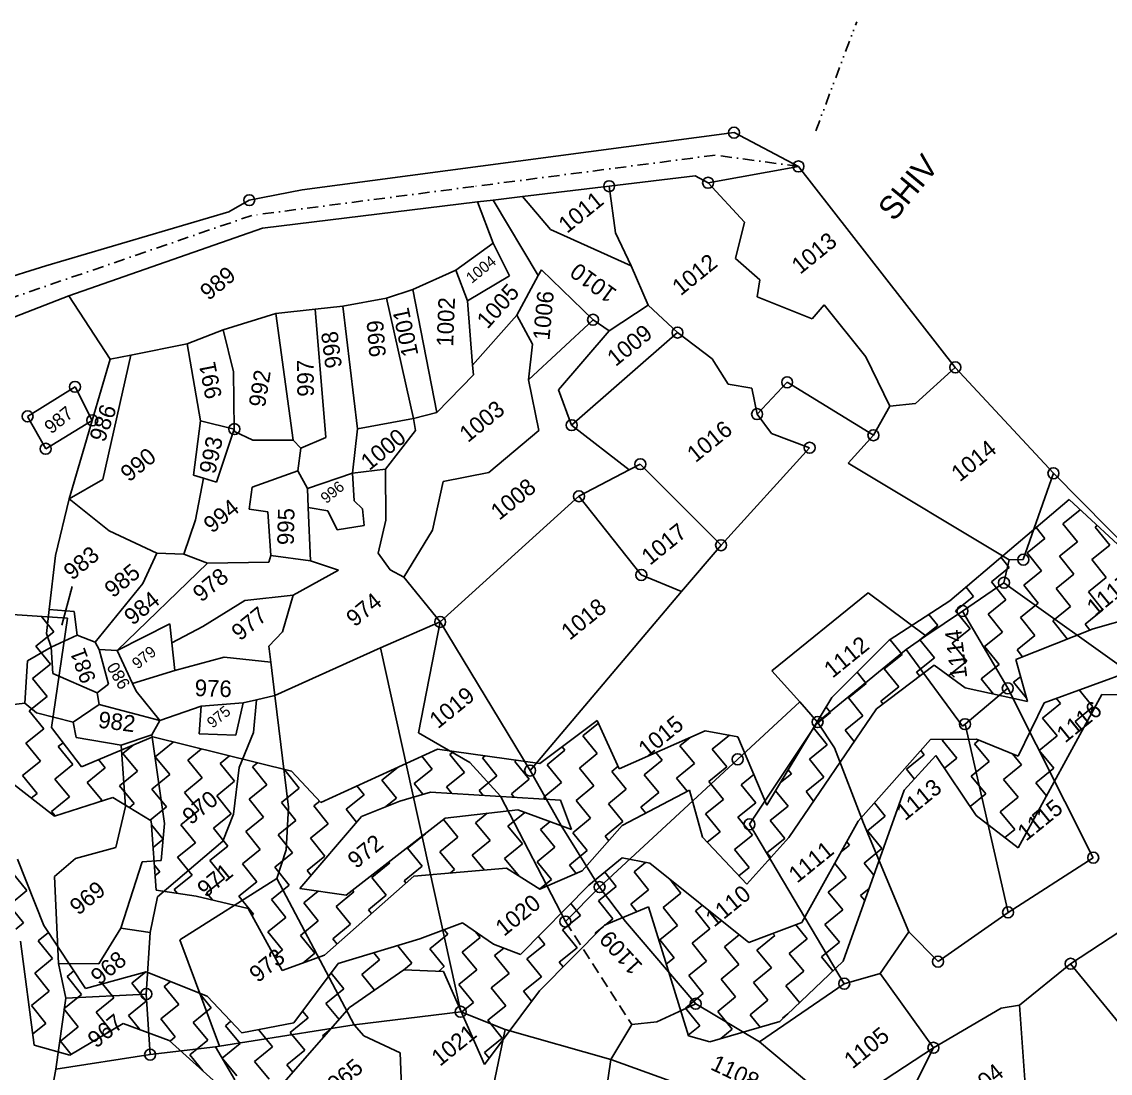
# Model space of a CAD drawing. Header units: metres. Extents: x 309685 to 314009, y 1915455 to 1919798.
# Drawn here: x 312471.8 to 312961.8, y 1918904.4 to 1919377.8 of the extents above; entities that cross this region are included whole.
import ezdxf

# ---------------------------------------------------------------- set-up
doc = ezdxf.new("R2010")
doc.units = ezdxf.units.M
for name, pattern in [('DASHDOT', [1, 0.5, -0.25, 0, -0.25]), ('DASHED', [0.75, 0.5, -0.25]), ('DIVIDE', [1.25, 0.5, -0.25, 0, -0.25, 0, -0.25])]:
    doc.linetypes.add(name, pattern=pattern)
for name, color, linetype in [('OFF', 1, 'Continuous'), ('POLY_HATCH', 12, 'Continuous'), ('POLY_PARCEL', 6, 'Continuous'), ('POLY_SUBPARCEL', 6, 'DASHED'), ('POLY_WATER', 4, 'Continuous'), ('TEXT_MAPOUT', 7, 'Continuous'), ('TEXT_PARCEL', 7, 'Continuous'), ('V_BOUND_LINE', 7, 'Continuous'), ('V_BOUND_STREAM_LINE', 7, 'DASHDOT'), ('V_DIVIDE_LINE', 7, 'DIVIDE')]:
    doc.layers.add(name, color=color, linetype=linetype)
doc.styles.add('TEXT_MAP', font='')
doc.styles.get('TEXT_MAP').set_extended_font_data('Kruti Dev 050')
doc.dimstyles.get("Standard").update_dxf_attribs({"dimtxt": 0.18, "dimasz": 0.18, "dimexe": 0.18, "dimexo": 0.0625, "dimgap": 0.09, "dimtad": 0, "dimtih": 1, "dimtoh": 1, "dimdec": 4, "dimzin": 0, "dimdsep": 46, "dimtxsty": 'Standard', "dimcen": 0.09, "dimadec": 0, "dimazin": 0, "dimtfac": 1, "dimtdec": 4, "dimtofl": 0, "dimtmove": 0, "dimatfit": 3, "dimfxl": 1, "dimtolj": 1, "dimtzin": 0, "dimarcsym": 0})

msp = doc.modelspace()

# ---------------------------------------------------------------- linework, layer by layer
for centre in [(312792.41, 1919327.91), (312821.43, 1919312.69), (312780.76, 1919305.33), (312736.21, 1919303.81), (312574.19, 1919297.51), (312728.98, 1919243.67), (312766.98, 1919237.89), (312892.03, 1919222.23), (312495.77, 1919213.46), (312816.34, 1919215.51), (312474.4, 1919200.17), (312503.5, 1919198.38), (312802.82, 1919201.17), (312567.47, 1919194.42), (312719.33, 1919196.2), (312855.19, 1919191.66), (312482.56, 1919185.56), (312826.46, 1919186.03), (312750.23, 1919178.64), (312936.22, 1919174.53), (312722.63, 1919164.2), (312786.59, 1919142.16), (312922.64, 1919135.65), (312750.69, 1919128.76), (312913.94, 1919125.24), (312895.26, 1919112.53), (312660.13, 1919107.61), (312915.67, 1919077.71), (312830.02, 1919062.53), (312896.41, 1919061.57), (312794.06, 1919045.76), (312700.63, 1919040.7), (312799.38, 1919016.48), (312954.11, 1919001.46), (312731.89, 1918988.22), (312915.8, 1918976.83), (312716.49, 1918972.71), (312884.26, 1918954.65), (312943.95, 1918953.69), (312842.02, 1918944.71), (312527.85, 1918940.06), (312775.16, 1918935.7), (312669.38, 1918932.06), (312529.58, 1918912.77), (312882.2, 1918915.87)]:
    msp.add_circle(centre, 2.47)
at = {"layer": 'OFF'}
msp.add_line((312792.41, 1919327.91), (312821.43, 1919312.69), dxfattribs=at)
at = {"layer": 'POLY_HATCH'}
for p, q in [((312889.58, 1919117.11), (312943.36, 1919162.66)), ((312943.36, 1919162.66), (312993.97, 1919115.66)), ((312862.33, 1919099.33), (312889.58, 1919117.11)), ((312425.62, 1919113.69), (312492.37, 1919109.33)), ((312993.97, 1919115.66), (312954.14, 1919104.55)), ((312492.37, 1919109.33), (312485.2, 1919060.06)), ((312954.14, 1919104.55), (312919.3, 1919090.66)), ((312836.52, 1919073.58), (312862.33, 1919099.33)), ((312882.45, 1919088.12), (312856.56, 1919068.53)), ((312896.5, 1919077.91), (312882.45, 1919088.12)), ((312919.3, 1919090.66), (312924.49, 1919071.83)), ((312932.02, 1919071.21), (312978.59, 1919088.21)), ((312924.49, 1919071.83), (312896.5, 1919077.91)), ((312807.2, 1919025.07), (312836.52, 1919073.58)), ((312957.97, 1919074.98), (312920.29, 1919005.92)), ((313010.66, 1919074.45), (312957.97, 1919074.98)), ((312856.56, 1919068.53), (312817.12, 1919010.59)), ((312920.33, 1919047.16), (312932.02, 1919071.21)), ((312704.94, 1919043.83), (312730.85, 1919063.26)), ((312730.85, 1919063.26), (312740.7, 1919041.53)), ((312485.2, 1919060.06), (312498.63, 1919042.38)), ((312740.7, 1919041.53), (312779.5, 1919058.62)), ((312779.5, 1919058.62), (312794.12, 1919055.85)), ((312498.63, 1919042.38), (312530.74, 1919055.86)), ((312530.74, 1919055.86), (312593.17, 1919040.46)), ((312794.12, 1919055.85), (312807.2, 1919025.07)), ((312848.36, 1919017.86), (312880.91, 1919054.69)), ((312880.91, 1919054.69), (312901.6, 1919054.84)), ((312901.6, 1919054.84), (312920.33, 1919047.16)), ((312606.48, 1919026.33), (312658.89, 1919050.35)), ((312658.89, 1919050.35), (312704.94, 1919043.83)), ((312883.32, 1919047.47), (312869.06, 1919031.86)), ((312901.45, 1919020.49), (312883.32, 1919047.47)), ((312486.51, 1919020.19), (312459.29, 1919041.29)), ((312593.17, 1919040.46), (312606.48, 1919026.33)), ((312512.84, 1919028.59), (312486.51, 1919020.19)), ((312530.03, 1919018.06), (312512.84, 1919028.59)), ((312655.76, 1919031.02), (312641.96, 1919026.94)), ((312675.3, 1919029.78), (312655.76, 1919031.02)), ((312714.38, 1919027.3), (312675.3, 1919029.78)), ((312772.43, 1919031.92), (312742.14, 1919015.97)), ((312778.16, 1919010.65), (312772.43, 1919031.92)), ((312869.06, 1919031.86), (312841.55, 1918954.92)), ((312641.96, 1919026.94), (312624.73, 1919020.07)), ((312662.41, 1919019.31), (312695.05, 1919023.01)), ((312695.05, 1919023.01), (312719.31, 1919014.21)), ((312719.31, 1919014.21), (312714.38, 1919027.3)), ((312624.73, 1919020.07), (312596.95, 1918987.55)), ((312617.88, 1918984.59), (312662.41, 1919019.31)), ((312920.29, 1919005.92), (312901.45, 1919020.49)), ((312532.34, 1918986.81), (312530.03, 1919018.06)), ((312742.14, 1919015.97), (312724.11, 1918995.58)), ((312822.94, 1918972.25), (312848.36, 1919017.86)), ((312798.23, 1918989.49), (312778.16, 1919010.65)), ((312817.12, 1919010.59), (312798.23, 1918989.49)), ((312469.85, 1919000.85), (312481.66, 1918970.92)), ((312727.06, 1918989.14), (312742.12, 1919001.37)), ((312742.12, 1919001.37), (312754.5, 1918998.93)), ((312754.5, 1918998.93), (312799.03, 1918963.24)), ((312690.03, 1918996.72), (312648.31, 1918993.09)), ((312704.95, 1918987.22), (312690.03, 1918996.72)), ((312724.11, 1918995.58), (312704.95, 1918987.22)), ((312648.31, 1918993.09), (312608.02, 1918957.5)), ((312696.24, 1918957.88), (312727.06, 1918989.14)), ((312550.36, 1918984.15), (312532.34, 1918986.81)), ((312573.63, 1918978.56), (312550.36, 1918984.15)), ((312596.95, 1918987.55), (312617.88, 1918984.59)), ((312753.9, 1918979.26), (312734.18, 1918971.04)), ((312759.57, 1918961), (312753.9, 1918979.26)), ((312589.02, 1918950.72), (312573.63, 1918978.56)), ((312481.66, 1918970.92), (312500.53, 1918942.54)), ((312651.03, 1918964.86), (312670.15, 1918972.07)), ((312670.15, 1918972.07), (312684.1, 1918962.58)), ((312734.18, 1918971.04), (312704.79, 1918941.54)), ((312799.03, 1918963.24), (312822.94, 1918972.25)), ((312614.26, 1918953.74), (312651.03, 1918964.86)), ((312477.41, 1918917.01), (312471.17, 1918963.86)), ((312684.1, 1918962.58), (312696.24, 1918957.88)), ((312771.91, 1918921.24), (312759.57, 1918961)), ((312608.02, 1918957.5), (312589.02, 1918950.72)), ((312841.55, 1918954.92), (312813, 1918927.7)), ((312500.53, 1918942.54), (312527.73, 1918950.06)), ((312527.73, 1918950.06), (312555.31, 1918939.17)), ((312594.26, 1918927.09), (312614.26, 1918953.74)), ((312643.81, 1918950.95), (312619.31, 1918934.02)), ((312661.71, 1918950.14), (312643.81, 1918950.95)), ((312680.07, 1918908.29), (312661.71, 1918950.14)), ((312704.79, 1918941.54), (312680.07, 1918908.29)), ((312555.31, 1918939.17), (312570.82, 1918922.63)), ((312619.31, 1918934.02), (312576.28, 1918884.82)), ((312517.37, 1918926.85), (312493.44, 1918912.53)), ((312538.12, 1918919.21), (312517.37, 1918926.85)), ((312570.82, 1918922.63), (312594.26, 1918927.09)), ((312813, 1918927.7), (312781.59, 1918918.61)), ((312781.59, 1918918.61), (312771.91, 1918921.24)), ((312493.44, 1918912.53), (312477.41, 1918917.01)), ((312576.28, 1918884.82), (312538.12, 1918919.21))]:
    msp.add_line(p, q, dxfattribs=at)
at = {"layer": 'POLY_HATCH', "linetype": 'Continuous'}
for p, q in [((312940.44, 1919151.76), (312948.26, 1919158.11)), ((312946.97, 1919143.72), (312940.44, 1919151.76)), ((312955.01, 1919150.25), (312955.92, 1919150.99)), ((312932.4, 1919145.23), (312928.48, 1919150.06)), ((312961.54, 1919142.2), (312955.01, 1919150.25)), ((312924.36, 1919138.7), (312932.4, 1919145.23)), ((312938.93, 1919137.19), (312946.97, 1919143.72)), ((312953.5, 1919135.68), (312961.54, 1919142.2)), ((312916.31, 1919132.17), (312912.67, 1919136.66)), ((312930.88, 1919130.66), (312924.36, 1919138.7)), ((312945.45, 1919129.15), (312938.93, 1919137.19)), ((312960.02, 1919127.63), (312953.5, 1919135.68)), ((312908.27, 1919125.65), (312916.31, 1919132.17)), ((312922.84, 1919124.13), (312930.88, 1919130.66)), ((312937.41, 1919122.62), (312945.45, 1919129.15)), ((312951.98, 1919121.11), (312960.02, 1919127.63)), ((312900.23, 1919119.12), (312896.86, 1919123.27)), ((312914.8, 1919117.6), (312908.27, 1919125.65)), ((312929.37, 1919116.09), (312922.84, 1919124.13)), ((312943.94, 1919114.58), (312937.41, 1919122.62)), ((312958.51, 1919113.06), (312951.98, 1919121.11)), ((312892.19, 1919112.59), (312900.23, 1919119.12)), ((312906.76, 1919111.08), (312914.8, 1919117.6)), ((312921.33, 1919109.56), (312929.37, 1919116.09)), ((312898.72, 1919104.55), (312892.19, 1919112.59)), ((312935.9, 1919108.05), (312943.94, 1919114.58)), ((312950.47, 1919106.54), (312958.51, 1919113.06)), ((312486.21, 1919103.2), (312480.61, 1919110.1)), ((312884.15, 1919106.06), (312880.16, 1919110.97)), ((312913.29, 1919103.03), (312906.76, 1919111.08)), ((312927.86, 1919101.52), (312921.33, 1919109.56)), ((312942.43, 1919100.01), (312935.9, 1919108.05)), ((312952.59, 1919103.93), (312950.47, 1919106.54)), ((312478.17, 1919096.67), (312486.21, 1919103.2)), ((312876.11, 1919099.53), (312884.15, 1919106.06)), ((312890.68, 1919098.02), (312898.72, 1919104.55)), ((312905.25, 1919096.5), (312913.29, 1919103.03)), ((312919.82, 1919094.99), (312927.86, 1919101.52)), ((312484.7, 1919088.63), (312478.17, 1919096.67)), ((312868.06, 1919093), (312862.72, 1919099.59)), ((312882.63, 1919091.49), (312876.11, 1919099.53)), ((312897.2, 1919089.98), (312890.68, 1919098.02)), ((312911.77, 1919088.46), (312905.25, 1919096.5)), ((312942.11, 1919099.75), (312942.43, 1919100.01)), ((312860.02, 1919086.47), (312868.06, 1919093)), ((312922.35, 1919091.88), (312919.82, 1919094.99)), ((312476.66, 1919082.1), (312484.7, 1919088.63)), ((312874.59, 1919084.96), (312882.63, 1919091.49)), ((312889.16, 1919083.45), (312897.2, 1919089.98)), ((312903.73, 1919081.93), (312911.77, 1919088.46)), ((312483.19, 1919074.06), (312476.66, 1919082.1)), ((312851.98, 1919079.95), (312847.92, 1919084.95)), ((312866.55, 1919078.43), (312860.02, 1919086.47)), ((312876, 1919083.23), (312874.59, 1919084.96)), ((312889.57, 1919082.95), (312889.16, 1919083.45)), ((312909.24, 1919075.15), (312903.73, 1919081.93)), ((312918.3, 1919080.42), (312921.42, 1919082.96)), ((312843.94, 1919073.42), (312851.98, 1919079.95)), ((312858.51, 1919071.9), (312866.55, 1919078.43)), ((312924.09, 1919073.29), (312918.3, 1919080.42)), ((312953.97, 1919069.35), (312947.79, 1919076.97)), ((312475.15, 1919067.53), (312483.19, 1919074.06)), ((312850.47, 1919065.38), (312843.94, 1919073.42)), ((312924.23, 1919071.89), (312924.43, 1919072.06)), ((312939.4, 1919070.87), (312937.5, 1919073.21)), ((312481.67, 1919059.49), (312475.15, 1919067.53)), ((312835.9, 1919066.89), (312833.94, 1919069.3)), ((312859.46, 1919070.73), (312858.51, 1919071.9)), ((312931.36, 1919064.34), (312939.4, 1919070.87)), ((312945.93, 1919062.83), (312953.97, 1919069.35)), ((312829.18, 1919061.44), (312835.9, 1919066.89)), ((312842.43, 1919058.85), (312850.47, 1919065.38)), ((312937.89, 1919056.3), (312931.36, 1919064.34)), ((312949.16, 1919058.85), (312945.93, 1919062.83)), ((312473.63, 1919052.96), (312481.67, 1919059.49)), ((312724.35, 1919056.38), (312731.38, 1919062.09)), ((312834.38, 1919052.32), (312828.24, 1919059.88)), ((312846.53, 1919053.8), (312842.43, 1919058.85)), ((312480.16, 1919044.92), (312473.63, 1919052.96)), ((312488.2, 1919051.45), (312490.39, 1919053.22)), ((312531.91, 1919046.91), (312539.95, 1919053.44)), ((312539.95, 1919053.44), (312539.8, 1919053.63)), ((312730.88, 1919048.34), (312724.35, 1919056.38)), ((312768.06, 1919051.84), (312772.74, 1919055.64)), ((312782.63, 1919050.33), (312790.32, 1919056.57)), ((312886.14, 1919054.31), (312886.66, 1919054.73)), ((312892.67, 1919046.27), (312886.14, 1919054.31)), ((312900.71, 1919052.79), (312902.68, 1919054.4)), ((312907.24, 1919044.75), (312900.71, 1919052.79)), ((312929.85, 1919049.77), (312937.89, 1919056.3)), ((312494.73, 1919043.41), (312488.2, 1919051.45)), ((312517.34, 1919048.42), (312521.97, 1919052.18)), ((312523.87, 1919040.38), (312517.34, 1919048.42)), ((312546.48, 1919045.4), (312552.7, 1919050.44)), ((312664.56, 1919047.86), (312666.32, 1919049.3)), ((312671.09, 1919039.82), (312664.56, 1919047.86)), ((312708.27, 1919043.32), (312716.31, 1919049.85)), ((312716.31, 1919049.85), (312715.05, 1919051.41)), ((312722.84, 1919041.81), (312730.88, 1919048.34)), ((312760.02, 1919045.31), (312757.19, 1919048.79)), ((312774.59, 1919043.8), (312768.06, 1919051.84)), ((312789.16, 1919042.29), (312782.63, 1919050.33)), ((312826.34, 1919045.79), (312834.38, 1919052.32)), ((312870.05, 1919041.25), (312878.09, 1919047.78)), ((312878.09, 1919047.78), (312876.52, 1919049.72)), ((312921.81, 1919043.24), (312917.77, 1919048.21)), ((312936.38, 1919041.73), (312929.85, 1919049.77)), ((312472.12, 1919038.39), (312480.16, 1919044.92)), ((312486.69, 1919036.88), (312494.73, 1919043.41)), ((312509.3, 1919041.89), (312506.3, 1919045.6)), ((312538.44, 1919038.87), (312531.91, 1919046.91)), ((312553.01, 1919037.36), (312546.48, 1919045.4)), ((312561.05, 1919043.88), (312565.3, 1919047.33)), ((312567.58, 1919035.84), (312561.05, 1919043.88)), ((312575.62, 1919042.37), (312577.91, 1919044.22)), ((312656.52, 1919041.33), (312651.82, 1919047.11)), ((312679.13, 1919046.35), (312680.32, 1919047.32)), ((312685.66, 1919038.31), (312679.13, 1919046.35)), ((312693.7, 1919044.84), (312694.31, 1919045.33)), ((312700.23, 1919036.79), (312693.7, 1919044.84)), ((312714.8, 1919035.28), (312708.27, 1919043.32)), ((312737.41, 1919040.3), (312740.23, 1919042.59)), ((312751.98, 1919038.78), (312760.02, 1919045.31)), ((312766.55, 1919037.27), (312774.59, 1919043.8)), ((312832.87, 1919037.75), (312826.34, 1919045.79)), ((312887.15, 1919041.78), (312892.67, 1919046.27)), ((312899.19, 1919038.22), (312907.24, 1919044.75)), ((312913.76, 1919036.71), (312921.81, 1919043.24)), ((312478.65, 1919030.35), (312472.12, 1919038.39)), ((312501.26, 1919035.37), (312509.3, 1919041.89)), ((312515.83, 1919033.85), (312523.87, 1919040.38)), ((312530.4, 1919032.34), (312538.44, 1919038.87)), ((312582.15, 1919034.33), (312575.62, 1919042.37)), ((312590.19, 1919040.86), (312590.51, 1919041.11)), ((312596.72, 1919032.82), (312590.19, 1919040.86)), ((312633.9, 1919036.32), (312641.2, 1919042.24)), ((312648.47, 1919034.81), (312656.52, 1919041.33)), ((312663.04, 1919033.29), (312671.09, 1919039.82)), ((312677.62, 1919031.78), (312685.66, 1919038.31)), ((312729.37, 1919033.77), (312722.84, 1919041.81)), ((312743.94, 1919032.26), (312737.41, 1919040.3)), ((312758.51, 1919030.74), (312751.98, 1919038.78)), ((312781.12, 1919035.76), (312789.16, 1919042.29)), ((312795.69, 1919034.25), (312801.35, 1919038.84)), ((312813.34, 1919035.24), (312818.3, 1919039.26)), ((312818.3, 1919039.26), (312816.85, 1919041.04)), ((312824.83, 1919031.22), (312832.87, 1919037.75)), ((312873.62, 1919036.85), (312870.05, 1919041.25)), ((312905.72, 1919030.18), (312899.19, 1919038.22)), ((312928.33, 1919035.2), (312936.38, 1919041.73)), ((312493.22, 1919028.84), (312486.69, 1919036.88)), ((312507.79, 1919027.32), (312501.26, 1919035.37)), ((312522.36, 1919025.81), (312515.83, 1919033.85)), ((312544.97, 1919030.83), (312553.01, 1919037.36)), ((312559.54, 1919029.31), (312567.58, 1919035.84)), ((312574.11, 1919027.8), (312582.15, 1919034.33)), ((312588.68, 1919026.29), (312596.72, 1919032.82)), ((312625.86, 1919029.79), (312622.65, 1919033.74)), ((312640.43, 1919028.28), (312633.9, 1919036.32)), ((312652.37, 1919030.01), (312648.47, 1919034.81)), ((312665.39, 1919030.41), (312663.04, 1919033.29)), ((312692.19, 1919030.27), (312700.23, 1919036.79)), ((312706.76, 1919028.75), (312714.8, 1919035.28)), ((312721.33, 1919027.24), (312729.37, 1919033.77)), ((312771.35, 1919031.36), (312766.55, 1919037.27)), ((312787.65, 1919027.72), (312781.12, 1919035.76)), ((312802.22, 1919026.2), (312795.69, 1919034.25)), ((312920.29, 1919028.67), (312913.76, 1919036.71)), ((312933.07, 1919029.36), (312928.33, 1919035.2)), ((312476.09, 1919028.27), (312478.65, 1919030.35)), ((312485.18, 1919022.31), (312493.22, 1919028.84)), ((312536.93, 1919024.3), (312530.4, 1919032.34)), ((312551.5, 1919022.78), (312544.97, 1919030.83)), ((312566.07, 1919021.27), (312559.54, 1919029.31)), ((312617.82, 1919023.26), (312625.86, 1919029.79)), ((312635.72, 1919024.45), (312640.43, 1919028.28)), ((312679.45, 1919029.52), (312677.62, 1919031.78)), ((312693.52, 1919028.62), (312692.19, 1919030.27)), ((312707.58, 1919027.73), (312706.76, 1919028.75)), ((312735.9, 1919025.73), (312743.94, 1919032.26)), ((312750.47, 1919024.21), (312758.51, 1919030.74)), ((312816.79, 1919024.69), (312811.16, 1919031.62)), ((312828.27, 1919026.98), (312824.83, 1919031.22)), ((312898.75, 1919024.52), (312905.72, 1919030.18)), ((312912.25, 1919022.14), (312920.29, 1919028.67)), ((312507.09, 1919026.76), (312507.79, 1919027.32)), ((312520.22, 1919024.07), (312522.36, 1919025.81)), ((312529.59, 1919018.34), (312536.93, 1919024.3)), ((312580.64, 1919019.76), (312574.11, 1919027.8)), ((312595.21, 1919018.25), (312588.68, 1919026.29)), ((312603.25, 1919024.77), (312605.91, 1919026.93)), ((312609.78, 1919016.73), (312603.25, 1919024.77)), ((312622.51, 1919017.48), (312617.82, 1919023.26)), ((312727.85, 1919019.2), (312721.33, 1919027.24)), ((312742.42, 1919017.69), (312735.9, 1919025.73)), ((312752.66, 1919021.51), (312750.47, 1919024.21)), ((312779.61, 1919021.19), (312787.65, 1919027.72)), ((312794.18, 1919019.68), (312802.22, 1919026.2)), ((312808.75, 1919018.16), (312816.79, 1919024.69)), ((312860.5, 1919020.15), (312855.66, 1919026.11)), ((312486.82, 1919020.28), (312485.18, 1919022.31)), ((312543.46, 1919016.26), (312551.5, 1919022.78)), ((312558.03, 1919014.74), (312566.07, 1919021.27)), ((312572.6, 1919013.23), (312580.64, 1919019.76)), ((312587.17, 1919011.72), (312595.21, 1919018.25)), ((312668.06, 1919010.68), (312661.58, 1919018.67)), ((312676.1, 1919017.21), (312681.34, 1919021.46)), ((312690.67, 1919015.7), (312698.25, 1919021.85)), ((312719.81, 1919012.67), (312727.85, 1919019.2)), ((312786.13, 1919013.15), (312779.61, 1919021.19)), ((312800.7, 1919011.63), (312794.18, 1919019.68)), ((312815.28, 1919010.12), (312808.75, 1919018.16)), ((312852.46, 1919013.62), (312860.5, 1919020.15)), ((312918.78, 1919014.1), (312912.25, 1919022.14)), ((312926.82, 1919020.63), (312929.49, 1919022.8)), ((312927.71, 1919019.53), (312926.82, 1919020.63)), ((312535.42, 1919009.73), (312530.17, 1919016.19)), ((312549.99, 1919008.21), (312543.46, 1919016.26)), ((312564.56, 1919006.7), (312558.03, 1919014.74)), ((312579.13, 1919005.19), (312572.6, 1919013.23)), ((312601.74, 1919010.2), (312609.78, 1919016.73)), ((312682.63, 1919009.17), (312676.1, 1919017.21)), ((312697.2, 1919007.65), (312690.67, 1919015.7)), ((312705.24, 1919014.18), (312709.61, 1919017.73)), ((312711.77, 1919006.14), (312705.24, 1919014.18)), ((312734.38, 1919011.16), (312742.42, 1919017.69)), ((312858.99, 1919005.58), (312852.46, 1919013.62)), ((312914.36, 1919010.51), (312918.78, 1919014.1)), ((312530.92, 1919006.08), (312535.42, 1919009.73)), ((312593.7, 1919003.68), (312587.17, 1919011.72)), ((312608.27, 1919002.16), (312601.74, 1919010.2)), ((312645.45, 1919005.67), (312653.49, 1919012.19)), ((312653.49, 1919012.19), (312653.41, 1919012.29)), ((312660.02, 1919004.15), (312668.06, 1919010.68)), ((312674.59, 1919002.64), (312682.63, 1919009.17)), ((312726.34, 1919004.63), (312719.81, 1919012.67)), ((312736.06, 1919009.09), (312734.38, 1919011.16)), ((312780.29, 1919008.41), (312786.13, 1919013.15)), ((312792.66, 1919005.1), (312800.7, 1919011.63)), ((312807.23, 1919003.59), (312815.28, 1919010.12)), ((312844.42, 1919007.09), (312843.2, 1919008.59)), ((312541.94, 1919001.69), (312549.99, 1919008.21)), ((312556.51, 1919000.17), (312564.56, 1919006.7)), ((312571.08, 1918998.66), (312579.13, 1919005.19)), ((312585.65, 1918997.15), (312593.7, 1919003.68)), ((312651.98, 1918997.62), (312645.45, 1919005.67)), ((312666.55, 1918996.11), (312660.02, 1919004.15)), ((312689.16, 1919001.13), (312697.2, 1919007.65)), ((312703.73, 1918999.61), (312711.77, 1919006.14)), ((312718.3, 1918998.1), (312726.34, 1919004.63)), ((312799.19, 1918997.06), (312792.66, 1919005.1)), ((312808.96, 1919001.47), (312807.23, 1919003.59)), ((312840.67, 1919004.05), (312844.42, 1919007.09)), ((312850.94, 1918999.05), (312858.99, 1919005.58)), ((312548.47, 1918993.64), (312541.94, 1919001.69)), ((312563.04, 1918992.13), (312556.51, 1919000.17)), ((312577.61, 1918990.62), (312571.08, 1918998.66)), ((312600.23, 1918995.63), (312608.27, 1919002.16)), ((312629.37, 1918992.61), (312637.41, 1918999.14)), ((312637.41, 1918999.14), (312637.07, 1918999.55)), ((312680.1, 1918995.86), (312674.59, 1919002.64)), ((312695.63, 1918993.16), (312689.16, 1919001.13)), ((312710.26, 1918991.57), (312703.73, 1918999.61)), ((312747.44, 1918995.07), (312752.64, 1918999.3)), ((312842.9, 1918992.52), (312837.77, 1918998.85)), ((312855.38, 1918993.59), (312850.94, 1918999.05)), ((312474.11, 1918986.64), (312467.58, 1918994.68)), ((312533.9, 1918995.16), (312531.51, 1918998.11)), ((312531.85, 1918993.49), (312533.9, 1918995.16)), ((312540.43, 1918987.12), (312548.47, 1918993.64)), ((312592.18, 1918989.11), (312585.65, 1918997.15)), ((312602, 1918993.45), (312600.23, 1918995.63)), ((312643.94, 1918991.09), (312651.98, 1918997.62)), ((312664.57, 1918994.51), (312666.55, 1918996.11)), ((312721.33, 1918994.36), (312718.3, 1918998.1)), ((312739.4, 1918988.55), (312734.21, 1918994.94)), ((312753.97, 1918987.03), (312747.44, 1918995.07)), ((312794.59, 1918993.33), (312799.19, 1918997.06)), ((312555, 1918985.6), (312563.04, 1918992.13)), ((312569.57, 1918984.09), (312577.61, 1918990.62)), ((312584.14, 1918982.58), (312592.18, 1918989.11)), ((312635.89, 1918984.57), (312629.37, 1918992.61)), ((312644.82, 1918990.01), (312643.94, 1918991.09)), ((312704.92, 1918987.24), (312710.26, 1918991.57)), ((312768.54, 1918985.52), (312763.51, 1918991.72)), ((312834.86, 1918986), (312842.9, 1918992.52)), ((312466.07, 1918980.11), (312474.11, 1918986.64)), ((312541.81, 1918985.41), (312540.43, 1918987.12)), ((312557.59, 1918982.41), (312555, 1918985.6)), ((312576.1, 1918976.05), (312569.57, 1918984.09)), ((312598.71, 1918981.06), (312605.25, 1918986.37)), ((312613.28, 1918979.55), (312621.32, 1918986.08)), ((312621.32, 1918986.08), (312620.73, 1918986.81)), ((312627.85, 1918978.04), (312635.89, 1918984.57)), ((312731.36, 1918982.02), (312739.4, 1918988.55)), ((312745.93, 1918980.5), (312753.97, 1918987.03)), ((312760.5, 1918978.99), (312768.54, 1918985.52)), ((312841.39, 1918977.95), (312834.86, 1918986)), ((312849.43, 1918984.48), (312853.22, 1918987.56)), ((312851.3, 1918982.18), (312849.43, 1918984.48)), ((312472.6, 1918972.07), (312466.07, 1918980.11)), ((312590.67, 1918974.54), (312584.14, 1918982.58)), ((312605.24, 1918973.02), (312598.71, 1918981.06)), ((312619.81, 1918971.51), (312613.28, 1918979.55)), ((312723.31, 1918975.49), (312718.93, 1918980.89)), ((312737.89, 1918973.98), (312731.36, 1918982.02)), ((312748.7, 1918977.09), (312745.93, 1918980.5)), ((312767.03, 1918970.95), (312760.5, 1918978.99)), ((312775.07, 1918977.48), (312778.15, 1918979.98)), ((312575.35, 1918975.44), (312576.1, 1918976.05)), ((312582.63, 1918968.01), (312590.67, 1918974.54)), ((312629.28, 1918976.28), (312627.85, 1918978.04)), ((312715.27, 1918968.96), (312723.31, 1918975.49)), ((312734.38, 1918971.13), (312737.89, 1918973.98)), ((312781.6, 1918969.44), (312775.07, 1918977.48)), ((312833.35, 1918971.43), (312841.39, 1918977.95)), ((312469.07, 1918969.21), (312472.6, 1918972.07)), ((312597.2, 1918966.49), (312605.24, 1918973.02)), ((312611.77, 1918964.98), (312619.81, 1918971.51)), ((312729.84, 1918967.45), (312733.75, 1918970.62)), ((312758.98, 1918964.42), (312767.03, 1918970.95)), ((312773.55, 1918962.91), (312781.6, 1918969.44)), ((312825.31, 1918964.9), (312820.18, 1918971.21)), ((312839.88, 1918963.38), (312833.35, 1918971.43)), ((312479.12, 1918964.03), (312483.75, 1918967.78)), ((312589.16, 1918959.97), (312582.63, 1918968.01)), ((312603.73, 1918958.45), (312597.2, 1918966.49)), ((312613.74, 1918962.56), (312611.77, 1918964.98)), ((312655.48, 1918960.44), (312663.52, 1918966.97)), ((312663.52, 1918966.97), (312661.91, 1918968.96)), ((312670.05, 1918958.93), (312678.09, 1918965.46)), ((312678.09, 1918965.46), (312675.9, 1918968.16)), ((312707.23, 1918962.43), (312704.3, 1918966.05)), ((312721.8, 1918960.92), (312715.27, 1918968.96)), ((312730.18, 1918967.03), (312729.84, 1918967.45)), ((312765.51, 1918956.38), (312758.98, 1918964.42)), ((312788.12, 1918961.39), (312794.69, 1918966.72)), ((312802.69, 1918959.88), (312810.74, 1918966.41)), ((312810.74, 1918966.41), (312809.96, 1918967.36)), ((312817.26, 1918958.37), (312825.31, 1918964.9)), ((312485.65, 1918955.99), (312479.12, 1918964.03)), ((312585.54, 1918957.03), (312589.16, 1918959.97)), ((312647.44, 1918953.91), (312641.01, 1918961.83)), ((312662.01, 1918952.4), (312655.48, 1918960.44)), ((312684.62, 1918957.42), (312688.76, 1918960.78)), ((312699.19, 1918955.9), (312707.23, 1918962.43)), ((312713.76, 1918954.39), (312721.8, 1918960.92)), ((312780.08, 1918954.87), (312773.55, 1918962.91)), ((312794.65, 1918953.35), (312788.12, 1918961.39)), ((312809.22, 1918951.84), (312802.69, 1918959.88)), ((312831.83, 1918956.86), (312839.88, 1918963.38)), ((312477.61, 1918949.46), (312485.65, 1918955.99)), ((312598.28, 1918954.03), (312603.73, 1918958.45)), ((312624.83, 1918948.9), (312632.87, 1918955.43)), ((312632.87, 1918955.43), (312630.3, 1918958.59)), ((312676.58, 1918950.89), (312670.05, 1918958.93)), ((312691.15, 1918949.37), (312684.62, 1918957.42)), ((312705.72, 1918947.86), (312699.19, 1918955.9)), ((312715.48, 1918952.27), (312713.76, 1918954.39)), ((312761.91, 1918953.46), (312765.51, 1918956.38)), ((312772.04, 1918948.34), (312780.08, 1918954.87)), ((312823.79, 1918950.33), (312817.26, 1918958.37)), ((312836.96, 1918950.54), (312831.83, 1918956.86)), ((312492.18, 1918947.94), (312495.27, 1918950.45)), ((312521.32, 1918944.92), (312527.62, 1918950.03)), ((312614.12, 1918953.55), (312614.41, 1918953.78)), ((312643.64, 1918950.83), (312647.44, 1918953.91)), ((312659.36, 1918950.25), (312662.01, 1918952.4)), ((312668.54, 1918944.36), (312676.58, 1918950.89)), ((312786.61, 1918946.82), (312794.65, 1918953.35)), ((312801.18, 1918945.31), (312809.22, 1918951.84)), ((312815.75, 1918943.8), (312823.79, 1918950.33)), ((312484.14, 1918941.42), (312477.61, 1918949.46)), ((312498.71, 1918939.9), (312492.18, 1918947.94)), ((312513.28, 1918938.39), (312508.19, 1918944.66)), ((312527.85, 1918936.88), (312521.32, 1918944.92)), ((312535.89, 1918943.41), (312538.74, 1918945.72)), ((312616.78, 1918942.37), (312611.04, 1918949.45)), ((312630.58, 1918941.81), (312624.83, 1918948.9)), ((312683.11, 1918942.85), (312691.15, 1918949.37)), ((312697.68, 1918941.33), (312705.72, 1918947.86)), ((312778.57, 1918940.3), (312772.04, 1918948.34)), ((312793.14, 1918938.78), (312786.61, 1918946.82)), ((312807.71, 1918937.27), (312801.18, 1918945.31)), ((312476.1, 1918934.89), (312484.14, 1918941.42)), ((312490.67, 1918933.37), (312498.71, 1918939.9)), ((312542.42, 1918935.36), (312535.89, 1918943.41)), ((312556.99, 1918933.85), (312551.43, 1918940.7)), ((312608.74, 1918935.84), (312616.78, 1918942.37)), ((312675.07, 1918936.32), (312668.54, 1918944.36)), ((312689.64, 1918934.8), (312683.11, 1918942.85)), ((312701.31, 1918936.86), (312697.68, 1918941.33)), ((312770.53, 1918933.77), (312778.57, 1918940.3)), ((312821.92, 1918936.2), (312815.75, 1918943.8)), ((312482.63, 1918926.85), (312476.1, 1918934.89)), ((312505.24, 1918931.86), (312513.28, 1918938.39)), ((312519.81, 1918930.35), (312527.85, 1918936.88)), ((312534.38, 1918928.84), (312542.42, 1918935.36)), ((312614.6, 1918928.63), (312608.74, 1918935.84)), ((312669.69, 1918931.95), (312675.07, 1918936.32)), ((312681.59, 1918928.28), (312689.64, 1918934.8)), ((312785.1, 1918932.25), (312793.14, 1918938.78)), ((312799.67, 1918930.74), (312807.71, 1918937.27)), ((312497.2, 1918925.33), (312490.67, 1918933.37)), ((312511.77, 1918923.82), (312505.24, 1918931.86)), ((312524.9, 1918924.08), (312519.81, 1918930.35)), ((312548.95, 1918927.32), (312556.99, 1918933.85)), ((312600.7, 1918929.31), (312598.22, 1918932.37)), ((312777.06, 1918925.73), (312770.53, 1918933.77)), ((312791.63, 1918924.21), (312785.1, 1918932.25)), ((312804.2, 1918925.16), (312799.67, 1918930.74)), ((312814.24, 1918929.23), (312816.69, 1918931.22)), ((312476.74, 1918922.07), (312482.63, 1918926.85)), ((312489.16, 1918918.8), (312497.2, 1918925.33)), ((312540.91, 1918920.79), (312534.38, 1918928.84)), ((312555.48, 1918919.28), (312548.95, 1918927.32)), ((312563.52, 1918925.81), (312565.97, 1918927.8)), ((312570.05, 1918917.77), (312563.52, 1918925.81)), ((312592.66, 1918922.78), (312600.7, 1918929.31)), ((312688.12, 1918920.23), (312681.59, 1918928.28)), ((312771.84, 1918921.49), (312777.06, 1918925.73)), ((312814.4, 1918929.03), (312814.24, 1918929.23)), ((312510.26, 1918922.6), (312511.77, 1918923.82)), ((312538.52, 1918918.86), (312540.91, 1918920.79)), ((312584.62, 1918916.25), (312578.29, 1918924.05)), ((312599.19, 1918914.74), (312592.66, 1918922.78)), ((312607.23, 1918921.27), (312610.44, 1918923.88)), ((312607.68, 1918920.72), (312607.23, 1918921.27)), ((312680.08, 1918913.71), (312688.12, 1918920.23)), ((312786.47, 1918920.02), (312791.63, 1918924.21)), ((312493.98, 1918912.86), (312489.16, 1918918.8)), ((312547.44, 1918912.75), (312555.48, 1918919.28)), ((312562.01, 1918911.24), (312570.05, 1918917.77)), ((312576.58, 1918909.73), (312584.62, 1918916.25)), ((312553.29, 1918905.54), (312547.44, 1918912.75)), ((312568.54, 1918903.2), (312562.01, 1918911.24)), ((312591.15, 1918908.21), (312599.19, 1918914.74)), ((312682.18, 1918911.12), (312680.08, 1918913.71)), ((312583.11, 1918901.68), (312576.58, 1918909.73)), ((312593.84, 1918904.9), (312591.15, 1918908.21))]:
    msp.add_line(p, q, dxfattribs=at)
at = {"layer": 'POLY_PARCEL'}
for p, q in [((312739.03, 1919282.8), (312736.21, 1919303.81)), ((312797.19, 1919287.55), (312780.76, 1919305.33)), ((312683.99, 1919297.58), (312704.29, 1919263.53)), ((312697.19, 1919299.16), (312709.87, 1919284.24)), ((312676.93, 1919296.74), (312683.92, 1919278.22)), ((312709.87, 1919284.24), (312746.17, 1919267.89)), ((312746.17, 1919267.89), (312739.03, 1919282.8)), ((312793.05, 1919271.26), (312797.19, 1919287.55)), ((312683.92, 1919278.22), (312667.21, 1919266.07)), ((312691.36, 1919263.38), (312683.92, 1919278.22)), ((312804.06, 1919261.63), (312793.05, 1919271.26)), ((312647.81, 1919257.22), (312667.21, 1919266.07)), ((312667.21, 1919266.07), (312672.5, 1919252.14)), ((312672.5, 1919252.14), (312691.36, 1919263.38)), ((312694.7, 1919245.74), (312704.29, 1919263.53)), ((312704.29, 1919263.53), (312705.73, 1919266.2)), ((312705.73, 1919266.2), (312728.98, 1919243.67)), ((312746.17, 1919267.89), (312753.72, 1919250.31)), ((312802.78, 1919254.04), (312804.06, 1919261.63)), ((312511.55, 1919225.9), (312492.99, 1919254.41)), ((312616.25, 1919249.83), (312635.99, 1919253.46)), ((312647.81, 1919257.22), (312635.99, 1919253.46)), ((312635.99, 1919253.46), (312648.11, 1919199.25)), ((312658.65, 1919201.97), (312647.81, 1919257.22)), ((312827.54, 1919244.06), (312802.78, 1919254.04)), ((312603.9, 1919248.46), (312586.18, 1919246.43)), ((312616.25, 1919249.83), (312603.9, 1919248.46)), ((312603.9, 1919248.46), (312608.7, 1919190.61)), ((312622.89, 1919194.52), (312616.25, 1919249.83)), ((312672.5, 1919252.14), (312674.73, 1919223.26)), ((312753.72, 1919250.31), (312736.27, 1919238.62)), ((312766.98, 1919237.89), (312753.72, 1919250.31)), ((312832.99, 1919250.43), (312827.54, 1919244.06)), ((312851.74, 1919226.9), (312832.99, 1919250.43)), ((312562.48, 1919239.19), (312586.18, 1919246.43)), ((312586.18, 1919246.43), (312593.99, 1919189.46)), ((312674.73, 1919223.26), (312694.7, 1919245.74)), ((312694.7, 1919245.74), (312701.74, 1919232.7)), ((312699.87, 1919216.67), (312728.98, 1919243.67)), ((312728.98, 1919243.67), (312736.27, 1919238.62)), ((312562.48, 1919239.19), (312546.22, 1919232.82)), ((312567.13, 1919220.26), (312562.48, 1919239.19)), ((312736.27, 1919238.62), (312713.47, 1919212.14)), ((312719.33, 1919196.2), (312766.98, 1919237.89)), ((312766.98, 1919237.89), (312782.65, 1919226.02)), ((312520.82, 1919227.75), (312546.22, 1919232.82)), ((312546.22, 1919232.82), (312552.18, 1919198.16)), ((312701.74, 1919232.7), (312699.87, 1919216.67)), ((312503.5, 1919198.38), (312511.55, 1919225.9)), ((312508.23, 1919171.7), (312520.82, 1919227.75)), ((312511.55, 1919225.9), (312520.82, 1919227.75)), ((312782.65, 1919226.02), (312789.77, 1919214.63)), ((312862.62, 1919204.77), (312851.74, 1919226.9)), ((312567.47, 1919194.42), (312567.13, 1919220.26)), ((312674.73, 1919223.26), (312675.08, 1919218.84)), ((312874.08, 1919205.93), (312892.03, 1919222.23)), ((312675.08, 1919218.84), (312658.65, 1919201.97)), ((312704.61, 1919193.81), (312699.87, 1919216.67)), ((312789.77, 1919214.63), (312800.43, 1919212.85)), ((312802.82, 1919201.17), (312816.34, 1919215.51)), ((312816.34, 1919215.51), (312855.19, 1919191.66)), ((312495.77, 1919213.46), (312474.4, 1919200.17)), ((312503.5, 1919198.38), (312495.77, 1919213.46)), ((312713.47, 1919212.14), (312719.33, 1919196.2)), ((312800.43, 1919212.85), (312802.82, 1919201.17)), ((312855.19, 1919191.66), (312862.62, 1919204.77)), ((312862.62, 1919204.77), (312874.08, 1919205.93)), ((312474.4, 1919200.17), (312482.56, 1919185.56)), ((312648.11, 1919199.25), (312658.65, 1919201.97)), ((312802.82, 1919201.17), (312809.24, 1919192.4)), ((312482.56, 1919185.56), (312503.5, 1919198.38)), ((312493.14, 1919162.96), (312503.5, 1919198.38)), ((312552.18, 1919198.16), (312549.11, 1919173.7)), ((312552.18, 1919198.16), (312567.47, 1919194.42)), ((312620.7, 1919174.52), (312622.89, 1919194.52)), ((312648.11, 1919199.25), (312622.89, 1919194.52)), ((312649, 1919193.78), (312648.11, 1919199.25)), ((312745.28, 1919176.05), (312719.33, 1919196.2)), ((312559.39, 1919170.6), (312567.47, 1919194.42)), ((312567.49, 1919193.42), (312567.47, 1919194.42)), ((312575.84, 1919189.5), (312567.49, 1919193.42)), ((312608.7, 1919190.61), (312597.35, 1919185.82)), ((312635.46, 1919176.41), (312649, 1919193.78)), ((312682.02, 1919174.93), (312704.61, 1919193.81)), ((312809.24, 1919192.4), (312826.46, 1919186.03)), ((312855.19, 1919191.66), (312843.81, 1919179.06)), ((312593.99, 1919189.46), (312575.84, 1919189.5)), ((312593.99, 1919189.46), (312597.35, 1919185.82)), ((312597.35, 1919185.82), (312596, 1919175.7)), ((312826.46, 1919186.03), (312786.59, 1919142.16)), ((312575.43, 1919168.35), (312596, 1919175.7)), ((312596, 1919175.7), (312600.34, 1919167.72)), ((312620.7, 1919174.52), (312635.46, 1919176.41)), ((312635.46, 1919176.41), (312635.69, 1919153.42)), ((312661.56, 1919170.89), (312682.02, 1919174.93)), ((312745.28, 1919176.05), (312722.63, 1919164.2)), ((312750.23, 1919178.64), (312745.28, 1919176.05)), ((312786.59, 1919142.16), (312750.23, 1919178.64)), ((312843.81, 1919179.06), (312916.28, 1919135.62)), ((312493.14, 1919162.96), (312508.23, 1919171.7)), ((312549.11, 1919173.7), (312553.64, 1919172.34)), ((312553.64, 1919172.34), (312549.96, 1919153.54)), ((312553.64, 1919172.34), (312559.39, 1919170.6)), ((312600.34, 1919167.72), (312620.7, 1919174.52)), ((312620.7, 1919174.52), (312621.37, 1919162.09)), ((312656.72, 1919148.91), (312661.56, 1919170.89)), ((312922.64, 1919135.65), (312936.22, 1919174.53)), ((312574.09, 1919158.34), (312575.43, 1919168.35)), ((312600.69, 1919159.2), (312600.34, 1919167.72)), ((312486.94, 1919137.58), (312493.14, 1919162.96)), ((312511.11, 1919148.57), (312493.14, 1919162.96)), ((312621.37, 1919162.09), (312625.13, 1919158.55)), ((312660.13, 1919107.61), (312722.63, 1919164.2)), ((312722.63, 1919164.2), (312750.69, 1919128.76)), ((312582.52, 1919157.23), (312574.09, 1919158.34)), ((312583.85, 1919137.56), (312582.52, 1919157.23)), ((312600.69, 1919159.2), (312601.71, 1919135.08)), ((312609.63, 1919157.64), (312600.69, 1919159.2)), ((312613.71, 1919149.1), (312609.63, 1919157.64)), ((312625.13, 1919158.55), (312625.87, 1919151.04)), ((312549.96, 1919153.54), (312544.69, 1919138.18)), ((312625.87, 1919151.04), (312613.71, 1919149.1)), ((312635.69, 1919153.42), (312632.18, 1919138.54)), ((312532.59, 1919138.51), (312511.11, 1919148.57)), ((312643.76, 1919127.77), (312656.72, 1919148.91)), ((312768.77, 1919121.32), (312786.59, 1919142.16)), ((312484.19, 1919113.23), (312486.94, 1919137.58)), ((312532.59, 1919138.51), (312526.35, 1919124.85)), ((312544.69, 1919138.18), (312532.59, 1919138.51)), ((312544.69, 1919138.18), (312555.46, 1919134.08)), ((312583.85, 1919137.56), (312583.06, 1919134.55)), ((312601.71, 1919135.08), (312583.85, 1919137.56)), ((312632.18, 1919138.54), (312637.56, 1919131.05)), ((312555.46, 1919134.08), (312514.78, 1919094.81)), ((312583.06, 1919134.55), (312555.46, 1919134.08)), ((312614.37, 1919130.92), (312593.94, 1919119.6)), ((312601.71, 1919135.08), (312614.37, 1919130.92)), ((312637.56, 1919131.05), (312643.76, 1919127.77)), ((312913.94, 1919125.24), (312916.28, 1919135.62)), ((312916.28, 1919135.62), (312922.64, 1919135.65)), ((312643.76, 1919127.77), (312660.13, 1919107.61)), ((312750.69, 1919128.76), (312768.77, 1919121.32)), ((312526.35, 1919124.85), (312504.84, 1919098.57)), ((312768.77, 1919121.32), (312700.63, 1919040.7)), ((312913.94, 1919125.24), (312895.26, 1919112.53)), ((313020.97, 1919048.46), (312913.94, 1919125.24)), ((312553.37, 1919105.62), (312572.16, 1919117.21)), ((312572.16, 1919117.21), (312593.94, 1919119.6)), ((312593.94, 1919119.6), (312589.12, 1919103.12)), ((312809.44, 1919085.61), (312852.76, 1919120.78)), ((312852.76, 1919120.78), (312878.72, 1919101.29)), ((312482.97, 1919102.43), (312484.19, 1919113.23)), ((312484.19, 1919113.23), (312495.41, 1919112.31)), ((312495.41, 1919112.31), (312496.78, 1919101.6)), ((312895.26, 1919112.53), (312878.72, 1919101.29)), ((312895.26, 1919112.53), (312915.67, 1919077.71)), ((312514.78, 1919094.81), (312538.47, 1919106.74)), ((312538.47, 1919106.74), (312539.35, 1919098.27)), ((312633.24, 1919096.01), (312660.13, 1919107.61)), ((312660.13, 1919107.61), (312650.4, 1919057.61)), ((312700.63, 1919040.7), (312660.13, 1919107.61)), ((312485, 1919096.22), (312482.97, 1919102.43)), ((312496.78, 1919101.6), (312485, 1919096.22)), ((312504.84, 1919098.57), (312496.78, 1919101.6)), ((312539.35, 1919098.27), (312553.37, 1919105.62)), ((312589.12, 1919103.12), (312583.08, 1919096.7)), ((312504.84, 1919098.57), (312506.56, 1919095.13)), ((312539.35, 1919098.27), (312540.67, 1919085.73)), ((312583.08, 1919096.7), (312583.95, 1919089.48)), ((312878.72, 1919101.29), (312869.84, 1919095.25)), ((312485, 1919096.22), (312474.44, 1919090.13)), ((312485.78, 1919084.39), (312485, 1919096.22)), ((312514.78, 1919094.81), (312506.56, 1919095.13)), ((312506.56, 1919095.13), (312510.81, 1919079.55)), ((312521.68, 1919079.86), (312514.78, 1919094.81)), ((312540.67, 1919085.73), (312562.91, 1919091.75)), ((312562.91, 1919091.75), (312583.95, 1919089.48)), ((312585.74, 1919074.53), (312633.24, 1919096.01)), ((312633.24, 1919096.01), (312669.38, 1918932.06)), ((312869.84, 1919095.25), (312830.02, 1919062.53)), ((312895.33, 1919060.66), (312869.84, 1919095.25)), ((312474.44, 1919090.13), (312473.16, 1919071.02)), ((312583.95, 1919089.48), (312585.74, 1919074.53)), ((312505.72, 1919075.74), (312485.78, 1919084.39)), ((312540.67, 1919085.73), (312521.68, 1919079.86)), ((312822.07, 1919071.68), (312809.44, 1919085.61)), ((312510.81, 1919079.55), (312505.72, 1919075.74)), ((312523.3, 1919076.36), (312521.68, 1919079.86)), ((312915.67, 1919077.71), (312896.41, 1919061.57)), ((312915.67, 1919077.71), (312954.11, 1919001.46)), ((312505.72, 1919075.74), (312506.64, 1919070.36)), ((312533.99, 1919063.29), (312523.3, 1919076.36)), ((312571.4, 1919071.18), (312577.42, 1919072.59)), ((312577.42, 1919072.59), (312576.16, 1919057.82)), ((312577.42, 1919072.59), (312585.74, 1919074.53)), ((312585.74, 1919074.53), (312591.8, 1919024.2)), ((312459.63, 1919069.36), (312473.16, 1919071.02)), ((312473.16, 1919071.02), (312478.4, 1919066.68)), ((312494.9, 1919062.55), (312506.64, 1919070.36)), ((312506.64, 1919070.36), (312533.99, 1919063.29)), ((312533.99, 1919063.29), (312552.51, 1919069.71)), ((312552.51, 1919069.71), (312551.71, 1919057.21)), ((312571.4, 1919071.18), (312552.51, 1919069.71)), ((312568.16, 1919056.69), (312571.4, 1919071.18)), ((312822.07, 1919071.68), (312731.89, 1918988.22)), ((312830.02, 1919062.53), (312822.07, 1919071.68)), ((312478.4, 1919066.68), (312494.9, 1919062.55)), ((312494.9, 1919062.55), (312496.25, 1919055.58)), ((312530.4, 1919056.73), (312533.99, 1919063.29)), ((312830.02, 1919062.53), (312799.38, 1919016.48)), ((312837.68, 1919050.99), (312830.02, 1919062.53)), ((312576.16, 1919057.82), (312569.7, 1919042.04)), ((312650.4, 1919057.61), (312673.55, 1919044.37)), ((312896.41, 1919061.57), (312895.33, 1919060.66)), ((312915.8, 1918976.83), (312896.41, 1919061.57)), ((312496.25, 1919055.58), (312516.54, 1919052.06)), ((312530.4, 1919056.73), (312516.54, 1919052.06)), ((312536.02, 1919016.82), (312530.4, 1919056.73)), ((312551.71, 1919057.21), (312568.16, 1919056.69)), ((312516.54, 1919052.06), (312518.47, 1919024.45)), ((312850.74, 1919017.07), (312837.68, 1919050.99)), ((312673.55, 1919044.37), (312687.31, 1919029.17)), ((312569.7, 1919042.04), (312567.06, 1919021.06)), ((312714.66, 1919015.99), (312700.63, 1919040.7)), ((312687.31, 1919029.17), (312716.49, 1918972.71)), ((312518.47, 1919024.45), (312514.09, 1919006.11)), ((312591.8, 1919024.2), (312590.78, 1919005.02)), ((312567.06, 1919021.06), (312562.37, 1919008.85)), ((312534.5, 1919000.2), (312536.02, 1919016.82)), ((312731.89, 1918988.22), (312714.66, 1919015.99)), ((312799.38, 1919016.48), (312842.02, 1918944.71)), ((312871.06, 1918968.1), (312850.74, 1919017.07)), ((312562.37, 1919008.85), (312532.84, 1918983.76)), ((312514.09, 1919006.11), (312496.05, 1919001.09)), ((312590.78, 1919005.02), (312586.62, 1918992.11)), ((312496.05, 1919001.09), (312486.54, 1918993.06)), ((312516.44, 1918969.73), (312526.05, 1918999.62)), ((312526.05, 1918999.62), (312534.5, 1919000.2)), ((312954.11, 1919001.46), (312915.8, 1918976.83)), ((312486.54, 1918993.06), (312488.37, 1918953.83)), ((312586.62, 1918992.11), (312542.88, 1918964.44)), ((312621.43, 1918926.16), (312586.62, 1918992.11)), ((312716.49, 1918972.71), (312731.89, 1918988.22)), ((312731.89, 1918988.22), (312743.62, 1918972.65)), ((312532.84, 1918983.76), (312529.55, 1918967.82)), ((312915.8, 1918976.83), (312884.26, 1918954.65)), ((312516.44, 1918969.73), (312506.42, 1918953.59)), ((312529.55, 1918967.82), (312516.44, 1918969.73)), ((312743.62, 1918972.65), (312775.16, 1918935.7)), ((312527.85, 1918940.06), (312529.55, 1918967.82)), ((312542.88, 1918964.44), (312560.82, 1918916.52)), ((312871.06, 1918968.1), (312858.15, 1918949.25)), ((312884.26, 1918954.65), (312871.06, 1918968.1)), ((312966.05, 1918968.15), (312943.95, 1918953.69)), ((312488.37, 1918953.83), (312491.65, 1918938.16)), ((312506.42, 1918953.59), (312488.37, 1918953.83)), ((312920.91, 1918934.98), (312943.95, 1918953.69)), ((312943.95, 1918953.69), (312971.83, 1918919.63)), ((312842.02, 1918944.71), (312803.85, 1918918.49)), ((312858.15, 1918949.25), (312842.02, 1918944.71)), ((312858.15, 1918949.25), (312882.2, 1918915.87)), ((312527.85, 1918940.06), (312491.65, 1918938.16)), ((312529.58, 1918912.77), (312527.85, 1918940.06)), ((312491.65, 1918938.16), (312487.08, 1918906.27)), ((312775.16, 1918935.7), (312757.71, 1918927.6)), ((312803.85, 1918918.49), (312775.16, 1918935.7)), ((312912.66, 1918933.75), (312920.91, 1918934.98)), ((312924.22, 1918888.91), (312920.91, 1918934.98)), ((312621.43, 1918926.16), (312669.38, 1918932.06)), ((312669.38, 1918932.06), (312689.47, 1918924.17)), ((312882.2, 1918915.87), (312912.66, 1918933.75)), ((312621.43, 1918926.16), (312560.82, 1918916.52)), ((312625.71, 1918921.24), (312621.43, 1918926.16)), ((312746.39, 1918926.28), (312736.96, 1918910.63)), ((312757.71, 1918927.6), (312746.39, 1918926.28)), ((312642.2, 1918913.56), (312625.71, 1918921.24)), ((312689.47, 1918924.17), (312683.3, 1918894.54)), ((312689.47, 1918924.17), (312736.96, 1918910.63)), ((312559.06, 1918916.24), (312529.58, 1918912.77)), ((312560.82, 1918916.52), (312559.06, 1918916.24)), ((312559.06, 1918916.24), (312567.65, 1918901.44)), ((312803.85, 1918918.49), (312840.12, 1918888.37)), ((312882.2, 1918915.87), (312840.12, 1918888.37)), ((312882.2, 1918915.87), (312871.85, 1918895.29)), ((312487.08, 1918906.27), (312529.58, 1918912.77)), ((312642.72, 1918898.18), (312642.2, 1918913.56)), ((312736.96, 1918910.63), (312734.01, 1918890.73)), ((312736.96, 1918910.63), (312795.83, 1918889.38)), ((312487.08, 1918906.27), (312483.15, 1918884.24))]:
    msp.add_line(p, q, dxfattribs=at)
at = {"layer": 'POLY_SUBPARCEL', "ltscale": 10}
msp.add_line((312716.49, 1918972.71), (312746.39, 1918926.28), dxfattribs=at)
at = {"layer": 'POLY_WATER'}
for p, q in [((312598.08, 1919302.17), (312792.41, 1919327.91)), ((312780.76, 1919305.33), (312821.43, 1919312.69)), ((312736.21, 1919303.81), (312774.95, 1919308.44)), ((312774.95, 1919308.44), (312780.76, 1919305.33)), ((312697.19, 1919299.16), (312736.21, 1919303.81)), ((312564.99, 1919292.19), (312574.19, 1919297.51)), ((312574.19, 1919297.51), (312598.08, 1919302.17)), ((312676.93, 1919296.74), (312683.99, 1919297.58)), ((312683.99, 1919297.58), (312697.19, 1919299.16)), ((312580.11, 1919284.92), (312676.93, 1919296.74)), ((312482.58, 1919267.97), (312564.99, 1919292.19)), ((312492.99, 1919254.41), (312580.11, 1919284.92)), ((312388.28, 1919238.69), (312482.58, 1919267.97)), ((312416.95, 1919225.07), (312492.99, 1919254.41))]:
    msp.add_line(p, q, dxfattribs=at)
at = {"layer": 'V_BOUND_LINE'}
for p, q in [((312821.43, 1919312.69), (312892.03, 1919222.23)), ((312892.03, 1919222.23), (312936.22, 1919174.53)), ((312936.22, 1919174.53), (312973.32, 1919136.92))]:
    msp.add_line(p, q, dxfattribs=at)
at = {"layer": 'V_BOUND_STREAM_LINE', "ltscale": 10}
for p, q in [((312783.94, 1919317.78), (312675.34, 1919303.66)), ((312821.43, 1919312.69), (312783.94, 1919317.78)), ((312675.34, 1919303.66), (312575.39, 1919290.66)), ((312575.39, 1919290.66), (312386.21, 1919225.66))]:
    msp.add_line(p, q, dxfattribs=at)
at = {"layer": 'V_DIVIDE_LINE', "ltscale": 10}
msp.add_line((312829.22, 1919328.77), (312847.74, 1919377.84), dxfattribs=at)

# ---------------------------------------------------------------- texts
at = {"layer": 'TEXT_MAPOUT', "ltscale": 10}
msp.add_text('SHIV', height=10.358, rotation=50.3662, dxfattribs=at).set_placement((312864.43, 1919287.56))
at = {"layer": 'TEXT_PARCEL', "style": 'TEXT_MAP'}
for s, height, rotation, p in [('1011', 7.458, 39.0714, (312717.22, 1919282.27)), ('1013', 7.458, 39.0714, (312822.17, 1919263.84)), ('1012', 7.458, 39.0714, (312768.39, 1919254.18)), ('1004', 4.972, 39.0714, (312674.33, 1919259.78)), ('1010', 7.458, 144.0726, (312740.2, 1919256.73)), ('989', 7.458, 39.0714, (312555.88, 1919252.02)), ('1005', 7.458, 48.1424, (312681.46, 1919239.14)), ('1002', 7.458, 87.7237, (312665.96, 1919231.46)), ('1006', 7.458, 84.5883, (312709.29, 1919234.17)), ('1001', 7.458, 101.8703, (312650.4, 1919227.89)), ('999', 7.458, 94.6544, (312635.77, 1919227.15)), ('1009', 7.458, 39.0714, (312739.12, 1919222.33)), ('998', 7.458, 97.1245, (312615.95, 1919222.33)), ('991', 7.458, 101.2148, (312561.94, 1919208.91)), ('997', 7.458, 90.6875, (312603.32, 1919209.06)), ('992', 7.458, 80.7145, (312581.24, 1919203.95)), ('987', 6.064, 39.0714, (312485.05, 1919191.98)), ('986', 7.458, 70.3651, (312509.03, 1919188.11)), ('1003', 7.458, 39.0714, (312672.62, 1919188.11)), ('1016', 7.458, 39.0714, (312775.1, 1919179.05)), ('993', 7.458, 77.8738, (312558.85, 1919173.89)), ('1000', 7.458, 39.0714, (312628.22, 1919175.48)), ('990', 7.458, 39.0714, (312520.05, 1919170.31)), ('1014', 7.458, 39.0714, (312894.04, 1919170.36)), ('996', 4.972, 39.0714, (312608.85, 1919160.63)), ('1008', 7.458, 39.0714, (312686.72, 1919153.06)), ('994', 7.458, 39.0714, (312557.44, 1919147.23)), ('995', 7.458, 88.7038, (312594.23, 1919142.14)), ('1017', 7.458, 39.0714, (312754.58, 1919132.81)), ('983', 7.458, 39.0714, (312494.44, 1919126.05)), ('985', 7.458, 39.0714, (312512.84, 1919118.14)), ('978', 7.458, 39.0714, (312552.6, 1919116.21)), ('1117', 7.458, 39.0714, (312955.04, 1919110.02)), ('984', 7.458, 39.0714, (312521.69, 1919105.77)), ('974', 7.458, 39.0714, (312621.65, 1919105.06)), ('1018', 7.458, 39.0714, (312718.43, 1919099.05)), ('977', 7.458, 39.0714, (312570.01, 1919098.77)), ('1114', 7.458, 97.2087, (312897.46, 1919082.49)), ('979', 5.09, 39.0714, (312523.99, 1919086.1)), ('1112', 7.458, 39.0714, (312836.74, 1919081.98)), ('981', 7.099, 109.868, (312505.33, 1919081.62)), ('980', 5.571, 120.3882, (312520.86, 1919079.44)), ('976', 7.458, 358.0286, (312549.55, 1919074.28)), ('1019', 7.458, 39.0714, (312659.12, 1919059.2)), ('1116', 7.458, 39.0714, (312941.47, 1919052.84)), ('982', 7.458, 352.5544, (312505.87, 1919060.06)), ('975', 4.972, 39.0714, (312557.67, 1919059.5)), ('1015', 7.458, 39.0714, (312753.17, 1919046.28)), ('1113', 7.458, 39.0714, (312869.38, 1919017.8)), ('970', 7.458, 39.0714, (312547.92, 1919015.95)), ('1115', 7.458, 39.0714, (312923.87, 1919008.6)), ('972', 7.458, 39.0714, (312622.32, 1918996.2)), ('1111', 7.458, 39.0714, (312820.83, 1918989.72)), ('971', 7.458, 39.0714, (312554.62, 1918983.2)), ('969', 7.458, 39.0714, (312497.22, 1918975.23)), ('1110', 7.458, 39.0714, (312783.43, 1918969.88)), ('1020', 7.458, 39.0714, (312688.84, 1918965.72)), ('1109', 7.458, 132.4425, (312751.71, 1918952.96)), ('973', 7.458, 39.0714, (312578.05, 1918944.87)), ('968', 7.458, 39.0714, (312506.66, 1918943.73)), ('967', 7.458, 39.0714, (312505.27, 1918915.38)), ('1021', 7.458, 39.0714, (312660.02, 1918907.21)), ('1105', 7.458, 39.0714, (312845.77, 1918906.07)), ('965', 7.458, 39.0714, (312613.18, 1918895.3)), ('1108', 7.458, 334.5096, (312781.35, 1918906.33)), ('1104', 7.458, 39.0714, (312897.26, 1918889.58))]:
    msp.add_text(s, height=height, rotation=rotation, dxfattribs=at).set_placement(p)

# ---------------------------------------------------------------- leaders
msp.add_leader([(312494.41, 1919123.51), (312489.82, 1919106.22)], dimstyle='Standard', override={"dimtxt": 2.5, "dimasz": 2.5, "dimexe": 1.25, "dimexo": 0.625, "dimgap": 0.625, "dimtad": 1, "dimtih": 0, "dimtoh": 0, "dimzin": 8, "dimcen": 2.5, "dimtofl": 1})

doc.saveas('drawing.dxf')
